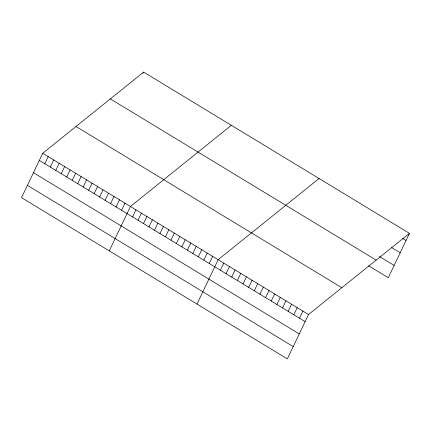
<?xml version="1.0" encoding="UTF-8"?>
<svg xmlns="http://www.w3.org/2000/svg" width="431" height="431" viewBox="0 0 431 431"><rect width="100%" height="100%" fill="white"/><g stroke="black" fill="none" stroke-linecap="round" stroke-linejoin="round"><path stroke-width="0.65" d="M42.723 153.28L21.55 197.667L287.358 358.894L308.531 314.506L409.45 233.333L143.642 72.106L42.723 153.28L308.531 314.506M44.813 163.721L48.207 156.604M50.292 167.045L53.686 159.928M55.777 170.369L59.171 163.252M61.256 173.698L64.65 166.581M66.74 177.022L70.134 169.906M72.225 180.347L75.619 173.23M77.704 183.671L81.098 176.554M83.188 186.995L86.583 179.883M143.076 73.292L143.642 72.106M88.667 190.324L92.062 183.207M94.152 193.648L97.546 186.531M99.636 196.972L103.031 189.855M105.116 200.296L108.51 193.185M110.6 203.626L113.994 196.509M116.079 206.95L119.473 199.833M121.564 210.274L124.958 203.157M109.269 250.874L130.442 206.481L231.355 125.308M132.527 216.928L135.921 209.811M138.012 220.252L141.406 213.135M143.491 223.576L146.89 216.459M148.975 226.9L152.369 219.783M154.46 230.224L157.854 223.113M159.939 233.554L163.333 226.437M165.423 236.878L168.817 229.761M170.908 240.202L174.302 233.085M176.387 243.526L179.781 236.409M181.871 246.855L185.265 239.738M187.35 250.179L190.744 243.062M192.835 253.503L196.229 246.387M198.319 256.828L201.713 249.711M203.798 260.157L207.192 253.04M209.283 263.481L212.677 256.364M196.983 304.081L218.156 259.688L319.075 178.515M220.413 270.232L223.808 263.115M226.059 273.658L229.454 266.541M231.711 277.085L235.105 269.968M237.357 280.511L240.751 273.394M243.009 283.937L246.403 276.821M248.655 287.364L252.049 280.247M254.301 290.785L257.695 283.673M259.952 294.211L263.346 287.1M265.598 297.638L268.992 290.521M271.25 301.064L274.644 293.947M276.896 304.491L280.29 297.374M282.547 307.917L285.942 300.8M288.194 311.344L291.588 304.227M293.845 314.77L297.239 307.653M299.491 318.197L302.885 311.08M409.45 233.333L388.277 277.72L368.505 265.728M402.667 238.391L406.056 240.45M391.714 247.609L400.189 252.749M379.458 256.515L394.144 265.421M110.336 98.893L376.15 260.119M76.023 126.493L341.837 287.719M39.329 160.397L305.137 321.623M33.462 172.696L299.27 333.923M27.417 185.368L293.225 346.594"/></g></svg>
